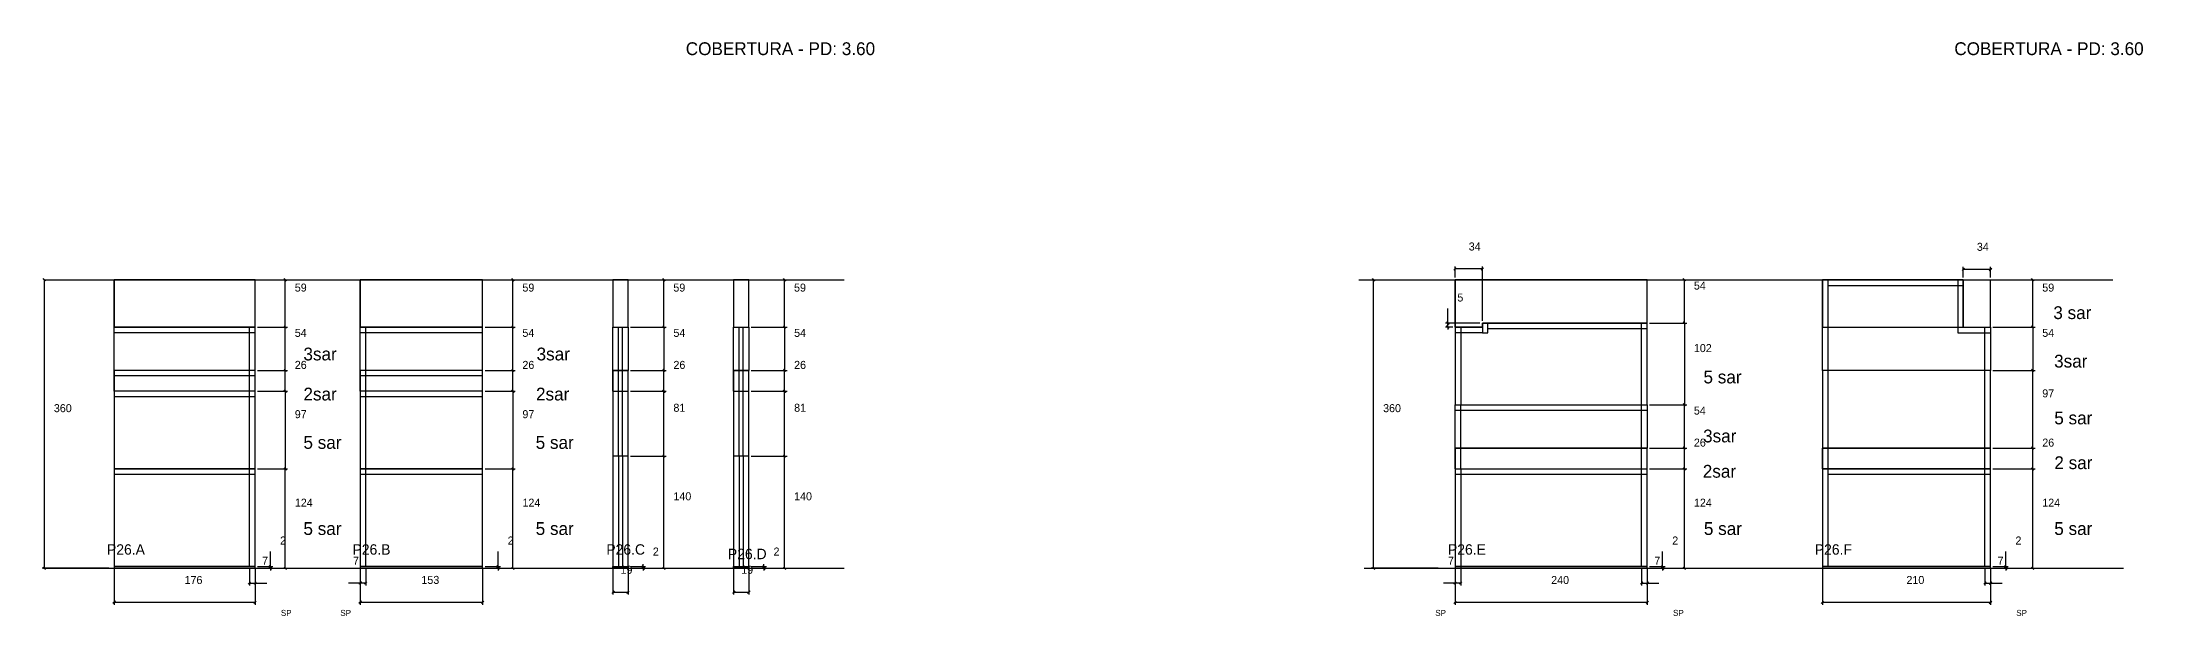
# Model space of a CAD drawing. Header units: metres. Extents: x 3191 to 8466, y 8889 to 10767.
# Drawn here: x 3191 to 5816, y 8889 to 9605 of the extents above; entities that cross this region are included whole.
import ezdxf

# ---------------------------------------------------------------- set-up
doc = ezdxf.new("R2010")
doc.units = ezdxf.units.M

msp = doc.modelspace()

# ---------------------------------------------------------------- linework, layer by layer
at = {"layer": 'COTA'}
for p, q in [((4958.1, 9323.2), (4955.1, 9320.2)), ((4989.1, 9320.2), (4992.1, 9323.2)), ((5593, 9322.8), (5590, 9319.8)), ((5624, 9319.8), (5627, 9322.8)), ((3496.4, 9306.6), (3493.4, 9309.6)), ((3780.8, 9306.6), (3777.8, 9309.6)), ((3969.5, 9306.6), (3966.5, 9309.6)), ((4120.3, 9306.6), (4117.3, 9309.6)), ((5244.5, 9306.6), (5241.5, 9309.6)), ((5679.8, 9306.6), (5676.8, 9309.6)), ((3493.4, 9250.6), (3496.4, 9247.6)), ((3496.4, 9247.6), (3493.4, 9250.6)), ((3780.8, 9247.6), (3777.8, 9250.6)), ((3777.8, 9250.6), (3780.8, 9247.6)), ((3966.5, 9250.6), (3969.5, 9247.6)), ((4117.3, 9250.6), (4120.3, 9247.6)), ((4946, 9255.6), (4949, 9252.6)), ((4949, 9247.6), (4946, 9250.6)), ((5241.5, 9255.6), (5244.5, 9252.6)), ((5244.5, 9252.6), (5241.5, 9255.6)), ((5676.8, 9250.6), (5679.8, 9247.6)), ((3496.4, 9193.6), (3493.4, 9196.6)), ((3493.4, 9196.6), (3496.4, 9193.6)), ((3777.8, 9196.6), (3780.8, 9193.6)), ((3780.8, 9193.6), (3777.8, 9196.6)), ((3969.5, 9193.6), (3966.5, 9196.6)), ((4120.3, 9193.6), (4117.3, 9196.6)), ((5679.8, 9193.6), (5676.8, 9196.6)), ((3493.4, 9170.6), (3496.4, 9167.6)), ((3496.4, 9167.6), (3493.4, 9170.6)), ((3777.8, 9170.6), (3780.8, 9167.6)), ((3780.8, 9167.6), (3777.8, 9170.6)), ((3969.5, 9167.6), (3966.5, 9170.6)), ((3966.5, 9170.6), (3969.5, 9167.6)), ((4120.3, 9167.6), (4117.3, 9170.6)), ((4117.3, 9170.6), (4120.3, 9167.6)), ((5241.5, 9153.6), (5244.5, 9150.6)), ((3966.5, 9089.6), (3969.5, 9086.6)), ((3969.5, 9086.6), (3966.5, 9089.6)), ((4117.3, 9089.6), (4120.3, 9086.6)), ((4120.3, 9086.6), (4117.3, 9089.6)), ((5244.5, 9096.6), (5241.5, 9099.6)), ((5679.8, 9096.6), (5676.8, 9099.6)), ((5676.8, 9099.6), (5679.8, 9096.6)), ((3496.4, 9070.6), (3493.4, 9073.6)), ((3493.4, 9073.6), (3496.4, 9070.6)), ((3777.8, 9073.6), (3780.8, 9070.6)), ((3780.8, 9070.6), (3777.8, 9073.6)), ((5244.5, 9070.6), (5241.5, 9073.6)), ((5241.5, 9073.6), (5244.5, 9070.6)), ((5676.8, 9073.6), (5679.8, 9070.6)), ((5679.8, 9070.6), (5676.8, 9073.6)), ((3474.9, 8951.6), (3477.9, 8948.6)), ((3759.3, 8951.6), (3762.3, 8948.6)), ((3940.7, 8951.6), (3943.7, 8948.6)), ((4091.5, 8951.6), (4094.5, 8948.6)), ((5214.4, 8951.6), (5217.4, 8948.6)), ((5643.2, 8951.6), (5646.2, 8948.6)), ((3451.6, 8931.1), (3448.6, 8928.1)), ((3455.6, 8928.1), (3458.6, 8931.1)), ((3477.9, 8946.6), (3474.9, 8949.6)), ((3493.4, 8949.6), (3496.4, 8946.6)), ((3590, 8931.1), (3587, 8928.1)), ((3594, 8928.1), (3597, 8931.1)), ((3762.3, 8946.6), (3759.3, 8949.6)), ((3777.8, 8949.6), (3780.8, 8946.6)), ((3943.7, 8946.6), (3940.7, 8949.6)), ((3966.5, 8949.6), (3969.5, 8946.6)), ((4094.5, 8946.6), (4091.5, 8949.6)), ((4117.3, 8949.6), (4120.3, 8946.6)), ((4958.1, 8931.1), (4955.1, 8928.1)), ((4962.1, 8928.1), (4965.1, 8931.1)), ((5191.1, 8931.1), (5188.1, 8928.1)), ((5195.1, 8928.1), (5198.1, 8931.1)), ((5217.4, 8946.6), (5214.4, 8949.6)), ((5241.5, 8949.6), (5244.5, 8946.6)), ((5620, 8931.1), (5617, 8928.1)), ((5624, 8928.1), (5627, 8931.1)), ((5646.2, 8946.6), (5643.2, 8949.6)), ((5676.8, 8949.6), (5679.8, 8946.6)), ((3282.6, 8907), (3279.6, 8904)), ((3455.6, 8904), (3458.6, 8907)), ((3590, 8907), (3587, 8904)), ((3740, 8904), (3743, 8907)), ((3905.8, 8919.7), (3902.8, 8916.7)), ((3921.8, 8916.7), (3924.8, 8919.7)), ((4056.6, 8919.7), (4053.6, 8916.7)), ((4072.6, 8916.7), (4075.6, 8919.7)), ((4958.1, 8907), (4955.1, 8904)), ((5195.1, 8904), (5198.1, 8907)), ((5417, 8907), (5414, 8904)), ((5624, 8904), (5627, 8907))]:
    msp.add_line(p, q, dxfattribs=at)
at = {"layer": 'COTA', "color": 4}
for p, q in [((4956.6, 9311.1), (4956.6, 9324.7)), ((4990.6, 9321.7), (4956.6, 9321.7)), ((4990.6, 9257.1), (4990.6, 9324.7)), ((5591.5, 9311.1), (5591.5, 9324.3)), ((5591.5, 9321.3), (5625.5, 9321.3)), ((5625.5, 9311.1), (5625.5, 9324.3)), ((3460.1, 9308.1), (3497.9, 9308.1)), ((3494.9, 9249.1), (3494.9, 9308.1)), ((3744.5, 9308.1), (3782.3, 9308.1)), ((3779.3, 9249.1), (3779.3, 9308.1)), ((3926.3, 9308.1), (3971, 9308.1)), ((3968, 9249.1), (3968, 9308.1)), ((4077.1, 9308.1), (4121.8, 9308.1)), ((4118.8, 9249.1), (4118.8, 9308.1)), ((5199.6, 9308.1), (5246, 9308.1)), ((5243, 9254.1), (5243, 9308.1)), ((5594.5, 9308.1), (5681.3, 9308.1)), ((5678.3, 9249.1), (5678.3, 9308.1)), ((4947.5, 9254.1), (4947.5, 9272.2)), ((3460.1, 9249.1), (3497.9, 9249.1)), ((3460.1, 9249.1), (3497.9, 9249.1)), ((3494.9, 9195.1), (3494.9, 9249.1)), ((3744.5, 9249.1), (3782.3, 9249.1)), ((3744.5, 9249.1), (3782.3, 9249.1)), ((3779.3, 9195.1), (3779.3, 9249.1)), ((3926.3, 9249.1), (3971, 9249.1)), ((4077.1, 9249.1), (4121.8, 9249.1)), ((4987.6, 9254.1), (4944.5, 9254.1)), ((4953.6, 9249.1), (4944.5, 9249.1)), ((4947.5, 9249.1), (4947.5, 9254.1)), ((4947.5, 9249.1), (4947.5, 9246.1)), ((5199.6, 9254.1), (5246, 9254.1)), ((5199.6, 9254.1), (5246, 9254.1)), ((5243, 9254.1), (5243, 9152.1)), ((5628.5, 9249.1), (5681.3, 9249.1)), ((3460.1, 9195.1), (3497.9, 9195.1)), ((3460.1, 9195.1), (3497.9, 9195.1)), ((3494.9, 9169.1), (3494.9, 9195.1)), ((3744.5, 9195.1), (3782.3, 9195.1)), ((3744.5, 9195.1), (3782.3, 9195.1)), ((3779.3, 9169.1), (3779.3, 9195.1)), ((3926.3, 9195.1), (3971, 9195.1)), ((3968, 9169.1), (3968, 9195.1)), ((4077.1, 9195.1), (4121.8, 9195.1)), ((4118.8, 9169.1), (4118.8, 9195.1)), ((5628.5, 9195.1), (5681.3, 9195.1)), ((5678.3, 9098.1), (5678.3, 9195.1)), ((3460.1, 9169.1), (3497.9, 9169.1)), ((3460.1, 9169.1), (3497.9, 9169.1)), ((3494.9, 9169.1), (3494.9, 9072.1)), ((3744.5, 9169.1), (3782.3, 9169.1)), ((3744.5, 9169.1), (3782.3, 9169.1)), ((3779.3, 9169.1), (3779.3, 9072.1)), ((3926.3, 9169.1), (3971, 9169.1)), ((3926.3, 9169.1), (3971, 9169.1)), ((3968, 9088.1), (3968, 9169.1)), ((4077.1, 9169.1), (4121.8, 9169.1)), ((4077.1, 9169.1), (4121.8, 9169.1)), ((4118.8, 9088.1), (4118.8, 9169.1)), ((5199.6, 9152.1), (5246, 9152.1)), ((3926.3, 9088.1), (3971, 9088.1)), ((3926.3, 9088.1), (3971, 9088.1)), ((3968, 8948.1), (3968, 9088.1)), ((4077.1, 9088.1), (4121.8, 9088.1)), ((4077.1, 9088.1), (4121.8, 9088.1)), ((4118.8, 8948.1), (4118.8, 9088.1)), ((5199.6, 9098.1), (5246, 9098.1)), ((5243, 9072.1), (5243, 9098.1)), ((5628.5, 9098.1), (5681.3, 9098.1)), ((5628.5, 9098.1), (5681.3, 9098.1)), ((5678.3, 9072.1), (5678.3, 9098.1)), ((3460.1, 9072.1), (3497.9, 9072.1)), ((3460.1, 9072.1), (3497.9, 9072.1)), ((3494.9, 8948.1), (3494.9, 9072.1)), ((3744.5, 9072.1), (3782.3, 9072.1)), ((3744.5, 9072.1), (3782.3, 9072.1)), ((3779.3, 8948.1), (3779.3, 9072.1)), ((5199.6, 9072.1), (5246, 9072.1)), ((5199.6, 9072.1), (5246, 9072.1)), ((5243, 8948.1), (5243, 9072.1)), ((5628.5, 9072.1), (5681.3, 9072.1)), ((5628.5, 9072.1), (5681.3, 9072.1)), ((5678.3, 8948.1), (5678.3, 9072.1)), ((3476.4, 8950.1), (3476.4, 8968.9)), ((3760.8, 8950.1), (3760.8, 8968.9)), ((3942.2, 8950.1), (3942.2, 8953.1)), ((4093, 8950.1), (4093, 8953.1)), ((5215.9, 8950.1), (5215.9, 8968.9)), ((5644.7, 8950.1), (5644.7, 8968.9)), ((3281.1, 8947.1), (3281.1, 8902.5)), ((3450.1, 8947.1), (3450.1, 8926.6)), ((3450.1, 8929.6), (3457.1, 8929.6)), ((3457.1, 8947.1), (3457.1, 8902.5)), ((3457.1, 8945.1), (3457.1, 8926.6)), ((3457.1, 8929.6), (3471.8, 8929.6)), ((3460.1, 8950.1), (3479.4, 8950.1)), ((3460.1, 8948.1), (3497.9, 8948.1)), ((3460.1, 8948.1), (3479.4, 8948.1)), ((3476.4, 8948.1), (3476.4, 8950.1)), ((3476.4, 8948.1), (3476.4, 8945.1)), ((3588.5, 8929.6), (3573.8, 8929.6)), ((3588.5, 8947.1), (3588.5, 8902.5)), ((3588.5, 8945.1), (3588.5, 8926.6)), ((3595.5, 8929.6), (3588.5, 8929.6)), ((3595.5, 8947.1), (3595.5, 8926.6)), ((3741.5, 8947.1), (3741.5, 8902.5)), ((3744.5, 8950.1), (3763.8, 8950.1)), ((3744.5, 8948.1), (3782.3, 8948.1)), ((3744.5, 8948.1), (3763.8, 8948.1)), ((3760.8, 8948.1), (3760.8, 8950.1)), ((3760.8, 8948.1), (3760.8, 8945.1)), ((3904.3, 8947.1), (3904.3, 8915.2)), ((3923.3, 8947.1), (3923.3, 8915.2)), ((3926.3, 8950.1), (3945.2, 8950.1)), ((3926.3, 8948.1), (3945.2, 8948.1)), ((3926.3, 8948.1), (3971, 8948.1)), ((3942.2, 8948.1), (3942.2, 8950.1)), ((3942.2, 8948.1), (3942.2, 8945.1)), ((4055.1, 8947.1), (4055.1, 8915.2)), ((4074.1, 8947.1), (4074.1, 8915.2)), ((4077.1, 8950.1), (4096, 8950.1)), ((4077.1, 8948.1), (4121.8, 8948.1)), ((4077.1, 8948.1), (4096, 8948.1)), ((4093, 8948.1), (4093, 8950.1)), ((4093, 8948.1), (4093, 8945.1)), ((4956.6, 8929.6), (4941.9, 8929.6)), ((4956.6, 8947.1), (4956.6, 8902.5)), ((4956.6, 8945.1), (4956.6, 8926.6)), ((4963.6, 8929.6), (4956.6, 8929.6)), ((4963.6, 8947.1), (4963.6, 8926.6)), ((5189.6, 8947.1), (5189.6, 8926.6)), ((5189.6, 8929.6), (5196.6, 8929.6)), ((5196.6, 8947.1), (5196.6, 8902.5)), ((5196.6, 8945.1), (5196.6, 8926.6)), ((5196.6, 8929.6), (5211.3, 8929.6)), ((5199.6, 8950.1), (5218.9, 8950.1)), ((5199.6, 8948.1), (5218.9, 8948.1)), ((5199.6, 8948.1), (5246, 8948.1)), ((5215.9, 8948.1), (5215.9, 8950.1)), ((5215.9, 8948.1), (5215.9, 8945.1)), ((5415.5, 8947.1), (5415.5, 8902.5)), ((5618.5, 8947.1), (5618.5, 8926.6)), ((5618.5, 8929.6), (5625.5, 8929.6)), ((5625.5, 8947.1), (5625.5, 8902.5)), ((5625.5, 8945.1), (5625.5, 8926.6)), ((5625.5, 8929.6), (5640.2, 8929.6)), ((5628.5, 8950.1), (5647.7, 8950.1)), ((5628.5, 8948.1), (5647.7, 8948.1)), ((5628.5, 8948.1), (5681.3, 8948.1)), ((5644.7, 8948.1), (5644.7, 8950.1)), ((5644.7, 8948.1), (5644.7, 8945.1)), ((3457.1, 8905.5), (3281.1, 8905.5)), ((3741.5, 8905.5), (3588.5, 8905.5)), ((3904.3, 8918.2), (3923.3, 8918.2)), ((4055.1, 8918.2), (4074.1, 8918.2)), ((5196.6, 8905.5), (4956.6, 8905.5)), ((5625.5, 8905.5), (5415.5, 8905.5))]:
    msp.add_line(p, q, dxfattribs=at)
at = {"layer": 'COTA', "color": 241}
for p, q in [((3281.1, 9249.1), (3281.1, 9308.1)), ((3457.1, 9308.1), (3281.1, 9308.1)), ((3457.1, 9249.1), (3457.1, 9308.1)), ((3741.5, 9308.1), (3588.5, 9308.1)), ((3588.5, 9249.1), (3588.5, 9308.1)), ((3741.5, 9249.1), (3741.5, 9308.1)), ((4956.6, 9249.1), (4956.6, 9308.1)), ((5196.6, 9308.1), (4956.6, 9308.1)), ((5196.6, 9254.1), (5196.6, 9308.1)), ((5591.5, 9308.1), (5625.5, 9308.1)), ((5625.5, 9249.1), (5625.5, 9308.1))]:
    msp.add_line(p, q, dxfattribs=at)
for points in [[(3457.1, 9308.1), (3281.1, 9308.1), (3281.1, 9249.1), (3457.1, 9249.1), (3457.1, 9308.1)], [(3741.5, 9308.1), (3588.5, 9308.1), (3588.5, 9249.1), (3741.5, 9249.1), (3741.5, 9308.1)], [(3923.3, 9249.1), (3923.3, 9308.1), (3904.3, 9308.1), (3904.3, 9249.1)], [(3923.3, 9308.1), (3904.3, 9308.1), (3904.3, 9249.1), (3923.3, 9249.1), (3923.3, 9308.1)], [(4074.1, 9249.1), (4074.1, 9308.1), (4055.1, 9308.1), (4055.1, 9249.1)], [(4074.1, 9308.1), (4055.1, 9308.1), (4055.1, 9249.1), (4074.1, 9249.1), (4074.1, 9308.1)], [(4990.6, 9254.1), (5196.6, 9254.1), (5196.6, 9308.1), (4956.6, 9308.1), (4956.6, 9249.1), (4990.6, 9249.1), (4990.6, 9254.1)]]:
    msp.add_lwpolyline(points, dxfattribs=at)
at = {"layer": 'Hachura', "color": 251}
for points in [[(5591.5, 9249.1), (5591.5, 9308.1), (5415.5, 9308.1), (5415.5, 9249.1), (5591.5, 9249.1)], [(5196.6, 9254.1), (4990.6, 9254.1), (4990.6, 9249.1), (4956.6, 9249.1), (4956.6, 9152.1), (5196.6, 9152.1), (5196.6, 9254.1)], [(3457.1, 9195.1), (3281.1, 9195.1), (3281.1, 8948.1), (3457.1, 8948.1), (3457.1, 9195.1)], [(3741.5, 9195.1), (3588.5, 9195.1), (3588.5, 8948.1), (3741.5, 8948.1), (3741.5, 9195.1)], [(3923.3, 9195.1), (3904.3, 9195.1), (3904.3, 8948.1), (3923.3, 8948.1), (3923.3, 9195.1)], [(4074.1, 9195.1), (4055.1, 9195.1), (4055.1, 8948.1), (4074.1, 8948.1), (4074.1, 9195.1)], [(5625.5, 9098.1), (5625.5, 9195.1), (5415.5, 9195.1), (5415.5, 9098.1), (5625.5, 9098.1)], [(5196.6, 8948.1), (5196.6, 9098.1), (4956.6, 9098.1), (4956.6, 8948.1), (5196.6, 8948.1)], [(5625.5, 8948.1), (5625.5, 9098.1), (5415.5, 9098.1), (5415.5, 8948.1), (5625.5, 8948.1)]]:
    msp.add_lwpolyline(points, dxfattribs=at)
at = {"layer": 'NIVEL 2° PAV.'}
for p, q in [((3195.5, 9306.6), (3192.5, 9309.6)), ((4856.3, 9306.6), (4853.3, 9309.6)), ((3192.5, 8949.6), (3195.5, 8946.6)), ((4853.3, 8949.6), (4856.3, 8946.6))]:
    msp.add_line(p, q, dxfattribs=at)
at = {"layer": 'NIVEL 2° PAV.', "color": 4}
for p, q in [((3194, 8948.1), (3194, 9308.1)), ((4854.8, 8948.1), (4854.8, 9308.1)), ((3274.5, 8948.1), (3191, 8948.1)), ((4935.3, 8948.1), (4851.8, 8948.1))]:
    msp.add_line(p, q, dxfattribs=at)
at = {"layer": 'Nível', "color": 4}
for p, q in [((3194, 9308.1), (4193.2, 9308.1)), ((4836.2, 9308.1), (5778.2, 9308.1)), ((3193, 8948.1), (4193.2, 8948.1)), ((4843, 8948.1), (5791.7, 8948.1))]:
    msp.add_line(p, q, dxfattribs=at)
at = {"layer": 'Painéis', "color": 200}
for p, q in [((5415.5, 9308.1), (5591.5, 9308.1)), ((5415.5, 9249.1), (5415.5, 9308.1)), ((5591.5, 9308.1), (5415.5, 9308.1)), ((5591.5, 9308.1), (5591.5, 9249.1)), ((3281.1, 9195.1), (3281.1, 9249.1)), ((3457.1, 9249.1), (3281.1, 9249.1)), ((3457.1, 9195.1), (3457.1, 9249.1)), ((3588.5, 9195.1), (3588.5, 9249.1)), ((3741.5, 9249.1), (3588.5, 9249.1)), ((3741.5, 9195.1), (3741.5, 9249.1)), ((3904.3, 9249.1), (3923.3, 9249.1)), ((3904.3, 9195.1), (3904.3, 9249.1)), ((3923.3, 9249.1), (3923.3, 9195.1)), ((4055.1, 9249.1), (4074.1, 9249.1)), ((4055.1, 9195.1), (4055.1, 9249.1)), ((4074.1, 9249.1), (4074.1, 9195.1)), ((4956.6, 9249.1), (4956.6, 9152.1)), ((4990.6, 9249.1), (4956.6, 9249.1)), ((4990.6, 9249.1), (4990.6, 9254.1)), ((5196.6, 9254.1), (4990.6, 9254.1)), ((5196.6, 9152.1), (5196.6, 9254.1)), ((5415.5, 9195.1), (5415.5, 9249.1)), ((5415.5, 9249.1), (5625.5, 9249.1)), ((5625.5, 9249.1), (5625.5, 9195.1)), ((3457.1, 9195.1), (3281.1, 9195.1)), ((3281.1, 9169.1), (3281.1, 9195.1)), ((3457.1, 9169.1), (3457.1, 9195.1)), ((3588.5, 9169.1), (3588.5, 9195.1)), ((3741.5, 9195.1), (3588.5, 9195.1)), ((3741.5, 9169.1), (3741.5, 9195.1)), ((3904.3, 9169.1), (3904.3, 9195.1)), ((3904.3, 9195.1), (3923.3, 9195.1)), ((3923.3, 9169.1), (3923.3, 9195.1)), ((4055.1, 9169.1), (4055.1, 9195.1)), ((4055.1, 9195.1), (4074.1, 9195.1)), ((4074.1, 9169.1), (4074.1, 9195.1)), ((5625.5, 9195.1), (5415.5, 9195.1)), ((5415.5, 9195.1), (5415.5, 9098.1)), ((5625.5, 9098.1), (5625.5, 9195.1)), ((3281.1, 9169.1), (3281.1, 9072.1)), ((3457.1, 9169.1), (3281.1, 9169.1)), ((3457.1, 9072.1), (3457.1, 9169.1)), ((3588.5, 9169.1), (3588.5, 9072.1)), ((3741.5, 9169.1), (3588.5, 9169.1)), ((3741.5, 9072.1), (3741.5, 9169.1)), ((3904.3, 9169.1), (3923.3, 9169.1)), ((3904.3, 9169.1), (3904.3, 8950.1)), ((3923.3, 8950.1), (3923.3, 9169.1)), ((4055.1, 9169.1), (4055.1, 9088.1)), ((4055.1, 9169.1), (4074.1, 9169.1)), ((4074.1, 9088.1), (4074.1, 9169.1)), ((4956.6, 9152.1), (5196.6, 9152.1)), ((4956.6, 9098.1), (4956.6, 9152.1)), ((5196.6, 9152.1), (5196.6, 9098.1)), ((3923.3, 9088.1), (3904.3, 9088.1)), ((4055.1, 9088.1), (4055.1, 8950.1)), ((4074.1, 9088.1), (4055.1, 9088.1)), ((4074.1, 8950.1), (4074.1, 9088.1)), ((4956.6, 9098.1), (5196.6, 9098.1)), ((4956.6, 9072.1), (4956.6, 9098.1)), ((5196.6, 9072.1), (5196.6, 9098.1)), ((5415.5, 9072.1), (5415.5, 9098.1)), ((5625.5, 9098.1), (5415.5, 9098.1)), ((5625.5, 9072.1), (5625.5, 9098.1)), ((3457.1, 9072.1), (3281.1, 9072.1)), ((3281.1, 9072.1), (3281.1, 8948.1)), ((3281.1, 9072.1), (3457.1, 9072.1)), ((3457.1, 8948.1), (3457.1, 9072.1)), ((3588.5, 9072.1), (3741.5, 9072.1)), ((3588.5, 9072.1), (3588.5, 8948.1)), ((3741.5, 9072.1), (3588.5, 9072.1)), ((3741.5, 8948.1), (3741.5, 9072.1)), ((4956.6, 9072.1), (4956.6, 8948.1)), ((4956.6, 9072.1), (5196.6, 9072.1)), ((5196.6, 8948.1), (5196.6, 9072.1)), ((5415.5, 9072.1), (5415.5, 8948.1)), ((5415.5, 9072.1), (5625.5, 9072.1)), ((5625.5, 9072.1), (5415.5, 9072.1)), ((5625.5, 8948.1), (5625.5, 9072.1)), ((3281.1, 8950.1), (3457.1, 8950.1)), ((3588.5, 8950.1), (3741.5, 8950.1)), ((3904.3, 8950.1), (3923.3, 8950.1)), ((4055.1, 8950.1), (4074.1, 8950.1)), ((4956.6, 8950.1), (5196.6, 8950.1)), ((5415.5, 8950.1), (5625.5, 8950.1))]:
    msp.add_line(p, q, dxfattribs=at)
at = {"layer": 'Painéis', "color": 4}
for p, q in [((3926.3, 9249.1), (3971, 9249.1)), ((3968, 9249.1), (3968, 9195.1)), ((4077.1, 9249.1), (4121.8, 9249.1)), ((4118.8, 9249.1), (4118.8, 9195.1)), ((5628.5, 9249.1), (5681.3, 9249.1)), ((5678.3, 9249.1), (5678.3, 9195.1)), ((3926.3, 9195.1), (3971, 9195.1)), ((4077.1, 9195.1), (4121.8, 9195.1)), ((5628.5, 9195.1), (5681.3, 9195.1)), ((5199.6, 9152.1), (5246, 9152.1)), ((5243, 9098.1), (5243, 9152.1)), ((5199.6, 9098.1), (5246, 9098.1))]:
    msp.add_line(p, q, dxfattribs=at)
at = {"layer": 'Painéis'}
for p, q in [((3969.5, 9247.6), (3966.5, 9250.6)), ((4120.3, 9247.6), (4117.3, 9250.6)), ((5679.8, 9247.6), (5676.8, 9250.6)), ((3966.5, 9196.6), (3969.5, 9193.6)), ((4117.3, 9196.6), (4120.3, 9193.6)), ((5676.8, 9196.6), (5679.8, 9193.6)), ((5244.5, 9150.6), (5241.5, 9153.6)), ((5241.5, 9099.6), (5244.5, 9096.6))]:
    msp.add_line(p, q, dxfattribs=at)
at = {"layer": 'Painéis', "color": 200}
for points in [[(3457.1, 8950.1), (3281.1, 8950.1), (3281.1, 8948.1), (3457.1, 8948.1), (3457.1, 8950.1)], [(3741.5, 8950.1), (3588.5, 8950.1), (3588.5, 8948.1), (3741.5, 8948.1), (3741.5, 8950.1)], [(3904.3, 8950.1), (3923.3, 8950.1), (3923.3, 8948.1), (3904.3, 8948.1), (3904.3, 8950.1)], [(4055.1, 8950.1), (4074.1, 8950.1), (4074.1, 8948.1), (4055.1, 8948.1), (4055.1, 8950.1)], [(5196.6, 8950.1), (4956.6, 8950.1), (4956.6, 8948.1), (5196.6, 8948.1), (5196.6, 8950.1)], [(5625.5, 8950.1), (5415.5, 8950.1), (5415.5, 8948.1), (5625.5, 8948.1), (5625.5, 8950.1)]]:
    msp.add_lwpolyline(points, dxfattribs=at)
at = {"layer": 'SARR_2.2x7', "color": 40}
for p, q in [((5422.5, 9249.1), (5422.5, 9308.1)), ((5422.5, 9301.1), (5591.5, 9301.1)), ((5584.5, 9308.1), (5584.5, 9249.1)), ((3457.1, 9242.1), (3281.1, 9242.1)), ((3450.1, 9195.1), (3450.1, 9249.1)), ((3741.5, 9242.1), (3588.5, 9242.1)), ((3595.5, 9195.1), (3595.5, 9249.1)), ((3911.3, 9195.1), (3911.3, 9249.1)), ((3916.3, 9195.1), (3916.3, 9249.1)), ((4062.1, 9195.1), (4062.1, 9249.1)), ((4067.1, 9195.1), (4067.1, 9249.1)), ((4990.6, 9242.1), (4956.6, 9242.1)), ((4963.6, 9249.1), (4963.6, 9152.1)), ((4990.6, 9249.1), (4990.6, 9242.1)), ((4990.6, 9242.1), (4997.6, 9242.1)), ((4997.6, 9242.1), (4997.6, 9254.1)), ((5196.6, 9247.1), (4997.6, 9247.1)), ((5189.6, 9231.1), (5189.6, 9254.1)), ((5422.5, 9195.1), (5422.5, 9249.1)), ((5584.5, 9249.1), (5584.5, 9242.1)), ((5584.5, 9249.1), (5591.5, 9249.1)), ((5584.5, 9242.1), (5625.5, 9242.1)), ((5618.5, 9195.1), (5618.5, 9249.1)), ((5189.6, 9152.1), (5189.6, 9231.1)), ((3457.1, 9188.1), (3281.1, 9188.1)), ((3450.1, 9169.1), (3450.1, 9195.1)), ((3741.5, 9188.1), (3588.5, 9188.1)), ((3595.5, 9169.1), (3595.5, 9195.1)), ((3911.3, 9169.1), (3911.3, 9195.1)), ((3916.2, 9169.1), (3916.2, 9195.1)), ((4062.1, 9169.1), (4062.1, 9195.1)), ((4067, 9169.1), (4067, 9195.1)), ((5422.5, 9098.1), (5422.5, 9195.1)), ((5618.5, 9098.1), (5618.5, 9195.1)), ((3457.1, 9162.1), (3281.1, 9162.1)), ((3450.1, 9072.1), (3450.1, 9169.1)), ((3741.5, 9162.1), (3588.5, 9162.1)), ((3595.5, 9072.1), (3595.5, 9169.1)), ((3911.3, 9088.1), (3911.3, 9169.1)), ((3916.3, 9088.1), (3916.3, 9169.1)), ((4062.1, 9088.1), (4062.1, 9169.1)), ((4067.1, 9088.1), (4067.1, 9169.1)), ((5196.6, 9145.1), (4956.6, 9145.1)), ((4963.6, 9098.1), (4963.6, 9152.1)), ((5189.6, 9098.1), (5189.6, 9152.1)), ((3911.3, 9088.1), (3911.3, 8950.1)), ((3916.3, 9088.1), (3916.3, 8950.1)), ((4062.1, 9088.1), (4062.1, 8950.1)), ((4067.1, 9088.1), (4067.1, 8950.1)), ((4963.6, 9072.1), (4963.6, 9098.1)), ((5189.6, 9072.1), (5189.6, 9098.1)), ((5422.5, 9072.1), (5422.5, 9098.1)), ((5618.5, 9072.1), (5618.5, 9098.1)), ((3457.1, 9065.1), (3281.1, 9065.1)), ((3450.1, 8950.1), (3450.1, 9072.1)), ((3741.5, 9065.1), (3588.5, 9065.1)), ((3595.5, 8950.1), (3595.5, 9072.1)), ((5196.6, 9065.1), (4956.6, 9065.1)), ((4963.6, 9072.1), (4963.6, 8948.1)), ((5189.6, 8950.1), (5189.6, 9072.1)), ((5422.5, 8950.1), (5422.5, 9072.1)), ((5625.5, 9065.1), (5422.5, 9065.1)), ((5618.5, 8950.1), (5618.5, 9072.1))]:
    msp.add_line(p, q, dxfattribs=at)

# ---------------------------------------------------------------- texts
at = {"layer": 'COTA', "color": 240}
for s, p in [('34', (4973.6, 9344.7)), ('34', (5608.5, 9344.3)), ('59', (3506.8, 9293.4)), ('59', (3791.2, 9293.4)), ('59', (3979.8, 9293.4)), ('59', (4130.6, 9293.4)), ('54', (5254.9, 9295.9)), ('59', (5690.2, 9293.4)), ('5', (4959.4, 9281)), ('54', (3506.8, 9236.9)), ('54', (3791.2, 9236.9)), ('102', (5254.9, 9217.9)), ('26', (3506.8, 9196.9)), ('26', (3791.2, 9196.9)), ('26', (3979.9, 9196.9)), ('26', (4130.7, 9196.9)), ('97', (5690.2, 9161.4)), ('97', (3506.8, 9135.4)), ('97', (3791.2, 9135.4)), ('81', (3979.9, 9143.4)), ('81', (4130.7, 9143.4)), ('26', (5254.9, 9099.9)), ('26', (5690.2, 9099.9)), ('124', (3506.9, 9024.9)), ('124', (3791.3, 9024.9)), ('140', (3979.9, 9032.9)), ('140', (4130.7, 9032.9)), ('124', (5255, 9024.9)), ('124', (5690.2, 9024.9)), ('2', (3488.4, 8977.7)), ('2', (3772.8, 8977.7)), ('2', (5227.9, 8977.7)), ('2', (5656.7, 8977.7)), ('7', (3466, 8952.5)), ('7', (3579.6, 8952.5)), ('2', (3954.2, 8963.9)), ('2', (4105, 8963.9)), ('7', (4947.7, 8952.5)), ('7', (5205.5, 8952.5)), ('7', (5634.4, 8952.5)), ('176', (3369.1, 8928.4)), ('153', (3665, 8928.5)), ('19', (3913.8, 8941.1)), ('19', (4064.6, 8941.1)), ('240', (5076.6, 8928.4)), ('210', (5520.5, 8928.4))]:
    msp.add_text(s, height=10, dxfattribs=at).set_placement(p)
at = {"layer": 'NIVEL 2° PAV.', "color": 240}
for p in [(3205.8, 9142.9), (4866.6, 9142.9)]:
    msp.add_text('360', height=10, dxfattribs=at).set_placement(p)
at = {"layer": 'NOMENCLATURA', "color": 2}
for p in [(3995.3, 9588.6), (5580.3, 9588.6)]:
    msp.add_text('COBERTURA - PD: 3.60', height=16, dxfattribs=at).set_placement(p)
at = {"layer": 'NOMENCLATURA', "color": 7}
for s, p in [('3 sar', (5704, 9259.1)), ('3sar', (3517.6, 9207.5)), ('3sar', (3808.9, 9207.5)), ('3sar', (5705, 9198.6)), ('5 sar', (5266.9, 9178.8)), ('2sar', (3517.6, 9157.5)), ('2sar', (3808.2, 9157.5)), ('5 sar', (5705.2, 9127.7)), ('5 sar', (3517.6, 9097.1)), ('5 sar', (3807.8, 9097.1)), ('3sar', (5266.4, 9105.2)), ('2 sar', (5705.3, 9071.8)), ('2sar', (5266, 9061.1)), ('5 sar', (3517.6, 8989.6)), ('5 sar', (3807.8, 8989.6)), ('5 sar', (5267.4, 8989.6)), ('5 sar', (5705.2, 8989.6))]:
    msp.add_text(s, height=16, dxfattribs=at).set_placement(p)
at = {"layer": 'Painéis', "color": 240}
for p in [(3979.9, 9236.9), (4130.7, 9236.9), (5690.2, 9236.9), (5254.9, 9139.9)]:
    msp.add_text('54', height=10, dxfattribs=at).set_placement(p)
at = {"layer": 'texto', "color": 4}
for p in [(3489.4, 8888.6), (3563.7, 8888.6), (4931.8, 8888.6), (5228.9, 8888.6), (5657.7, 8888.6)]:
    msp.add_text('SP', height=7.5, dxfattribs=at).set_placement(p)
at = {"layer": 'Texto Seção', "color": 7}
for s, p in [('P26.A', (3272.2, 8965)), ('P26.B', (3579, 8965)), ('P26.C', (3896.1, 8965)), ('P26.E', (4947.7, 8965)), ('P26.F', (5406, 8965)), ('P26.D', (4048, 8959.4))]:
    msp.add_text(s, height=13, dxfattribs=at).set_placement(p)

doc.saveas('drawing.dxf')
